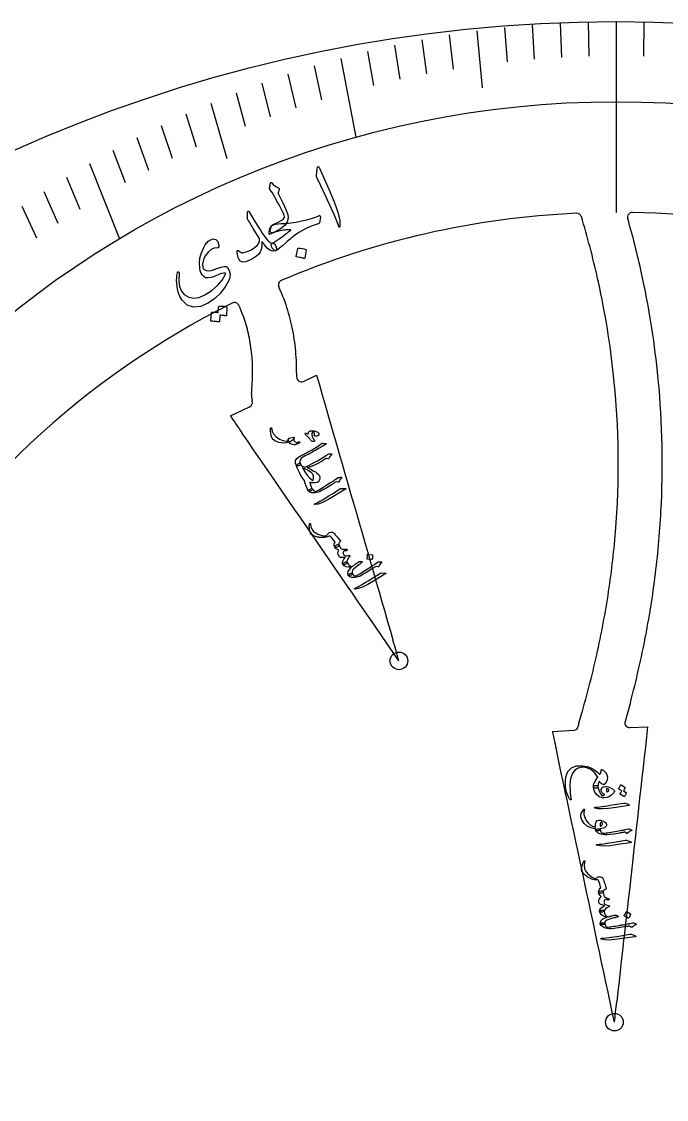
# Model space of a CAD drawing. Header units: millimetres. Extents: x -76 to 76, y -76 to 76.
# Drawn here: x -31 to 2.6, y 20.3 to 76.5 of the extents above; entities that cross this region are included whole.
import ezdxf

# ---------------------------------------------------------------- set-up
doc = ezdxf.new("R2010")
doc.units = ezdxf.units.MM
for name, color, linetype in [('CUT_INNER', 6, 'Continuous'), ('CUT_OUTER', 1, 'Continuous'), ('ENGRAVE', 7, 'Continuous'), ('ENGRAVE_FINE', 8, 'Continuous'), ('TEXT', 5, 'Continuous')]:
    doc.layers.add(name, color=color, linetype=linetype)

msp = doc.modelspace()

# ---------------------------------------------------------------- linework, layer by layer
at = {"layer": 'CUT_INNER'}
for points in [[(-1.75, 66.144), (-1.809, 66.333)], [(-19.428, 61.144), (-19.594, 61.562), (-19.601, 61.576), (-19.665, 61.712)], [(-16.649, 58.193), (-16.654, 57.978)], [(-16.298, 57.745), (-15.616, 58.068), (-15.611, 58.07), (-15.609, 58.064), (-15.462, 57.557), (-15.314, 57.043), (-15.166, 56.529), (-15.018, 56.016), (-14.722, 54.989), (-14.574, 54.475), (-14.426, 53.962), (-14.278, 53.448), (-14.13, 52.934), (-13.982, 52.421), (-13.834, 51.907), (-13.685, 51.394), (-13.537, 50.88), (-13.389, 50.366), (-13.241, 49.853), (-13.093, 49.339), (-12.945, 48.826), (-12.797, 48.312), (-12.649, 47.798), (-12.501, 47.285), (-12.353, 46.771), (-12.205, 46.258), (-12.057, 45.744), (-11.909, 45.23), (-11.761, 44.717), (-11.612, 44.203)], [(-18.965, 56.712), (-18.976, 56.752)], [(-20.105, 55.944), (-20.1, 55.947), (-19.1, 56.42)], [(-11.317, 43.177), (-11.32, 43.181), (-11.619, 43.616), (-11.922, 44.057), (-12.529, 44.937), (-12.832, 45.378), (-13.438, 46.258), (-13.741, 46.698), (-14.044, 47.139), (-14.347, 47.579), (-14.65, 48.019), (-14.953, 48.459), (-15.559, 49.34), (-15.862, 49.78), (-16.468, 50.661), (-16.772, 51.101), (-17.075, 51.541), (-17.378, 51.982), (-17.984, 52.862), (-18.287, 53.303), (-18.893, 54.183), (-19.196, 54.623), (-19.499, 55.064)], [(0.75, 41.011), (0.469, 40.018)], [(-3.317, 39.502), (-3.312, 39.502), (-2.207, 39.557)], [(0.722, 39.7), (1.643, 39.746), (1.648, 39.746), (1.648, 39.74), (1.589, 39.215), (1.529, 38.684), (1.47, 38.153), (1.41, 37.621), (1.35, 37.09), (1.29, 36.559), (1.23, 36.028), (1.171, 35.497), (1.111, 34.966), (1.051, 34.434), (0.992, 33.903), (0.932, 33.372), (0.872, 32.841), (0.693, 31.247), (0.633, 30.716), (0.573, 30.185), (0.514, 29.654), (0.454, 29.123), (0.394, 28.592), (0.334, 28.061), (0.275, 27.529), (0.215, 26.998), (0.155, 26.467), (0.095, 25.936), (0.036, 25.405)], [(-0.084, 24.344), (-0.085, 24.348), (-0.195, 24.865), (-0.307, 25.388), (-0.418, 25.911), (-0.53, 26.433), (-0.641, 26.956), (-0.753, 27.479), (-0.865, 28.002), (-0.976, 28.524), (-1.087, 29.047), (-1.199, 29.57), (-1.31, 30.093), (-1.422, 30.615), (-1.534, 31.138), (-1.645, 31.661), (-1.757, 32.184), (-1.868, 32.706), (-1.98, 33.229), (-2.091, 33.752), (-2.203, 34.275), (-2.314, 34.797), (-2.426, 35.32), (-2.537, 35.843), (-2.649, 36.366), (-2.76, 36.888), (-2.872, 37.411), (-2.983, 37.934), (-3.095, 38.457)]]:
    msp.add_lwpolyline(points, dxfattribs=at)
for centre, radius, start, end in [((-0.003, 21.873), 44.682, 92.6375, 112.9853), ((-2.048, 66.258), 0.25, 17.4866, 92.6367), ((0.849, 66.297), 0.25, 88.7695, 195.4631), ((0, 21.861), 44.694, 351.9547, 88.9051), ((-46.352, 52.931), 46.518, 12.3886, 16.5004), ((-38.981, 54.685), 41.238, 12.1678, 16.2581), ((-17.353, 62.777), 0.25, 113.0273, 205.3125), ((-44.282, 53.374), 46.697, 6.006, 12.3698), ((0, 0), 72.832, 190.89897, 59.46207), ((-20.971, 60.973), 3.793, 22.9098, 26.5804), ((-26.463, 58.587), 9.781, 16.1062, 23.2619), ((-44.301, 53.371), 44.421, 6.0294, 12.4028), ((-0.001, 21.861), 44.693, 116.585, 181.9822), ((-19.891, 61.605), 0.25, 25.3125, 116.543), ((-26.97, 58.443), 10.308, 9.2184, 16.0899), ((-26.646, 58.527), 7.678, 12.8618, 19.9265), ((-27.355, 58.368), 8.404, 6.1403, 12.8439), ((-27.92, 58.292), 11.27, 2.782, 9.2067), ((-28.53, 58.243), 9.587, 359.9274, 6.1299), ((-28.876, 58.234), 12.227, 359.8051, 2.8328), ((-30.511, 58.253), 11.567, 354.2589, 359.8889), ((-16.404, 57.971), 0.25, 178.5063, 295.3125), ((-43.739, 53.448), 43.854, 355.3326, 6.0066), ((-43.6, 53.453), 46.01, 357.4304, 5.9959), ((-17.848, 57.009), 1.157, 175.6657, 192.8515), ((-19.206, 56.646), 0.25, 295.3125, 15.3848), ((838.242, 645.832), 1041.503, 214.498297, 214.557089), ((-44.691, 53.5), 47.102, 353.2202, 357.4329), ((-45.437, 53.575), 45.557, 351.1782, 355.3467), ((-46.399, 53.707), 48.823, 349.1062, 353.2166), ((-47.522, 53.901), 47.667, 347.1271, 351.1747), ((-48.873, 54.185), 51.342, 345.1319, 349.1032), ((-1213.24, -302.512), 1250.648, 16.045947, 16.094857), ((-50.663, 54.627), 50.891, 343.2253, 347.1187), ((-1.033, 39.673), 0.943, 163.6093, 173.8458), ((0.71, 39.95), 0.25, 164.2052, 272.8125), ((1015.432, 256.012), 1041.503, 191.998297, 192.057089), ((-2.219, 39.806), 0.25, 272.8125, 352.6427), ((-1242.806, 164.925), 1250.648, 353.545947, 353.594857)]:
    msp.add_arc(centre, radius, start, end, dxfattribs=at)
at = {"layer": 'CUT_OUTER'}
msp.add_circle((0, 0), 76.5, dxfattribs=at)
at = {"layer": 'ENGRAVE'}
for points in [[(0, 76.5), (0, 66.555)], [(-14.349, 74.582), (-13.558, 70.468)], [(-27.445, 69.107), (-25.885, 65.178)]]:
    msp.add_lwpolyline(points, dxfattribs=at)
for centre, radius in [((0, 21.86), 50.463), ((-11.316, 43.176), 0.459), ((-0.084, 24.342), 0.459)]:
    msp.add_circle(centre, radius, dxfattribs=at)
at = {"layer": 'ENGRAVE_FINE'}
for points in [[(-2.912, 76.422), (-2.844, 74.633)], [(-1.457, 76.481), (-1.423, 74.691)], [(1.457, 76.481), (1.423, 74.691)], [(-7.257, 76.016), (-6.973, 73.044)], [(-5.813, 76.19), (-5.677, 74.404)], [(-4.365, 76.325), (-4.262, 74.538)], [(-10.122, 75.554), (-9.884, 73.777)], [(-8.693, 75.804), (-8.489, 74.024)], [(-12.951, 74.943), (-12.646, 73.175)], [(-11.542, 75.267), (-11.27, 73.494)], [(-15.734, 74.186), (-15.362, 72.428)], [(-17.105, 73.754), (-16.699, 72.002)], [(-18.462, 73.287), (-18.022, 71.542)], [(-19.801, 72.786), (-19.329, 71.049)], [(-21.124, 72.251), (-20.281, 69.369)], [(-22.428, 71.685), (-21.89, 69.963)], [(-23.714, 71.086), (-23.142, 69.374)], [(-24.979, 70.456), (-24.375, 68.753)], [(-26.223, 69.796), (-25.587, 68.103)], [(-28.645, 68.39), (-27.945, 66.718)], [(-29.821, 67.645), (-29.089, 65.984)], [(-30.973, 66.873), (-30.209, 65.225)]]:
    msp.add_lwpolyline(points, dxfattribs=at)
at = {"layer": 'TEXT'}
for points in [[(-15.58, 68.802), (-15.562, 68.902), (-15.535, 68.944), (-15.499, 68.928), (-15.454, 68.854), (-14.978, 67.77), (-14.69, 67.102), (-14.498, 66.557), (-14.398, 66.135), (-14.391, 65.835), (-14.399, 65.808), (-14.408, 65.792), (-14.419, 65.786), (-14.432, 65.791), (-14.444, 65.802), (-14.455, 65.818), (-14.466, 65.838), (-14.475, 65.863), (-14.54, 66.061), (-14.618, 66.268), (-14.71, 66.484), (-14.814, 66.709), (-14.841, 66.768), (-14.913, 66.927), (-15.033, 67.186), (-15.199, 67.545), (-15.579, 68.336), (-15.596, 68.379), (-15.607, 68.421), (-15.612, 68.46), (-15.611, 68.498)], [(-17.293, 66.407), (-17.353, 66.532), (-17.418, 66.663), (-17.488, 66.8), (-17.562, 66.943), (-17.641, 67.092), (-17.727, 67.248), (-17.818, 67.41), (-17.915, 67.58), (-18.043, 67.742), (-18.053, 67.765), (-18.059, 67.789), (-18.061, 67.814), (-18.059, 67.838), (-18.058, 67.851), (-18.055, 67.869), (-18.05, 67.891), (-18.044, 67.917), (-18.037, 67.948), (-18.03, 67.983), (-18.022, 68.023), (-18.014, 68.068), (-18.01, 68.083), (-18.004, 68.095), (-17.994, 68.105), (-17.982, 68.112), (-17.97, 68.114), (-17.958, 68.111), (-17.947, 68.102), (-17.935, 68.089), (-17.868, 68.013), (-17.79, 67.945), (-17.7, 67.884), (-17.598, 67.832), (-17.571, 67.816), (-17.556, 67.796), (-17.552, 67.772), (-17.559, 67.744), (-17.607, 67.576), (-17.609, 67.556), (-17.605, 67.534), (-17.598, 67.507), (-17.585, 67.476), (-17.364, 67.056), (-17.208, 66.711), (-17.117, 66.44), (-17.089, 66.244), (-17.136, 66.058), (-17.271, 65.877), (-17.494, 65.702), (-17.805, 65.53), (-17.928, 65.487), (-18.003, 65.501), (-18.03, 65.57), (-18.008, 65.697), (-18.003, 65.714), (-17.997, 65.732), (-17.992, 65.749), (-17.987, 65.765), (-17.982, 65.781), (-17.977, 65.797), (-17.972, 65.812), (-17.968, 65.828), (-17.954, 65.858), (-17.933, 65.884), (-17.906, 65.906), (-17.871, 65.924), (-17.711, 65.994), (-17.573, 66.062), (-17.456, 66.127), (-17.36, 66.19), (-17.309, 66.235), (-17.281, 66.287), (-17.276, 66.344), (-17.293, 66.407)], [(-17.915, 64.954), (-17.876, 64.952), (-17.841, 64.938), (-17.808, 64.912), (-17.779, 64.875), (-17.749, 64.826), (-17.727, 64.777), (-17.711, 64.727), (-17.702, 64.678), (-17.701, 64.632), (-17.709, 64.597), (-17.724, 64.571), (-17.748, 64.554), (-17.894, 64.537), (-18.041, 64.584), (-18.191, 64.696), (-18.341, 64.874), (-18.365, 64.906), (-18.385, 64.933), (-18.402, 64.956), (-18.416, 64.975), (-18.427, 64.99), (-18.434, 65.001), (-18.439, 65.007), (-18.441, 65.009), (-18.453, 65.019), (-18.461, 65.02), (-18.465, 65.011), (-18.465, 64.993), (-18.467, 64.792), (-18.493, 64.623), (-18.543, 64.487), (-18.616, 64.383), (-18.741, 64.273), (-18.897, 64.169), (-19.086, 64.071), (-19.307, 63.978), (-19.473, 63.957), (-19.604, 64.031), (-19.698, 64.2), (-19.757, 64.465), (-19.758, 64.5), (-19.753, 64.528), (-19.741, 64.55), (-19.724, 64.565), (-19.703, 64.573), (-19.681, 64.57), (-19.659, 64.558), (-19.637, 64.537), (-19.588, 64.49), (-19.542, 64.46), (-19.497, 64.445), (-19.453, 64.446), (-19.233, 64.508), (-19.035, 64.592), (-18.86, 64.7), (-18.708, 64.831), (-18.649, 64.905), (-18.61, 64.986), (-18.59, 65.077), (-18.59, 65.175), (-18.61, 65.214), (-18.66, 65.301), (-18.742, 65.437), (-18.856, 65.622), (-18.916, 65.721), (-18.97, 65.81), (-19.019, 65.89), (-19.061, 65.96), (-19.097, 66.021), (-19.127, 66.07), (-19.151, 66.109), (-19.169, 66.136), (-19.193, 66.18), (-19.21, 66.221), (-19.219, 66.258), (-19.22, 66.293), (-19.218, 66.337), (-19.217, 66.377), (-19.215, 66.415), (-19.213, 66.45), (-19.212, 66.482), (-19.211, 66.511), (-19.21, 66.536), (-19.211, 66.559), (-19.209, 66.577), (-19.204, 66.592), (-19.193, 66.603), (-19.179, 66.609), (-19.16, 66.61), (-19.143, 66.606), (-19.13, 66.597), (-19.119, 66.582), (-18.994, 66.368), (-18.874, 66.166), (-18.759, 65.975), (-18.648, 65.797), (-18.541, 65.631), (-18.44, 65.477), (-18.344, 65.335), (-18.253, 65.204), (-18.159, 65.086), (-18.071, 65.005), (-17.99, 64.961), (-17.915, 64.954)], [(-17.461, 65.969), (-17.336, 65.971), (-17.209, 65.978), (-17.079, 65.989), (-16.945, 66.005), (-16.809, 66.025), (-16.67, 66.049), (-16.529, 66.077), (-16.386, 66.108), (-16.111, 66.173), (-15.872, 66.24), (-15.667, 66.309), (-15.497, 66.381), (-15.478, 66.388), (-15.461, 66.388), (-15.446, 66.383), (-15.433, 66.373), (-15.422, 66.358), (-15.416, 66.342), (-15.413, 66.323), (-15.414, 66.303), (-15.465, 66.015), (-15.472, 65.991), (-15.485, 65.972), (-15.504, 65.959), (-15.529, 65.952), (-15.89, 65.83), (-16.225, 65.683), (-16.532, 65.51), (-16.812, 65.314), (-16.828, 65.302), (-16.853, 65.281), (-16.889, 65.251), (-16.936, 65.211), (-16.992, 65.162), (-17.059, 65.103), (-17.136, 65.034), (-17.223, 64.956), (-17.391, 64.806), (-17.535, 64.689), (-17.654, 64.605), (-17.748, 64.554), (-17.777, 64.553), (-17.812, 64.572), (-17.852, 64.611), (-17.899, 64.669), (-17.954, 64.772), (-17.975, 64.854), (-17.96, 64.915), (-17.91, 64.956), (-17.827, 65.001), (-17.713, 65.074), (-17.566, 65.175), (-17.388, 65.304), (-17.297, 65.37), (-17.218, 65.427), (-17.15, 65.476), (-17.093, 65.516), (-17.048, 65.549), (-17.015, 65.574), (-16.994, 65.59), (-16.984, 65.598), (-16.981, 65.602), (-16.978, 65.605), (-16.975, 65.608), (-16.973, 65.61), (-16.971, 65.612), (-16.969, 65.613), (-16.967, 65.615), (-16.965, 65.616), (-16.954, 65.628), (-16.951, 65.636), (-16.957, 65.642), (-16.971, 65.644), (-17.031, 65.648), (-17.093, 65.649), (-17.157, 65.647), (-17.223, 65.642), (-17.291, 65.633), (-17.361, 65.623), (-17.433, 65.609), (-17.508, 65.593), (-17.581, 65.576), (-17.653, 65.557), (-17.722, 65.537), (-17.791, 65.515), (-17.857, 65.492), (-17.92, 65.467), (-17.98, 65.441), (-18.038, 65.414), (-18.054, 65.409), (-18.067, 65.411), (-18.076, 65.418), (-18.082, 65.432), (-18.084, 65.459), (-18.085, 65.487), (-18.084, 65.514), (-18.081, 65.542), (-18.076, 65.57), (-18.07, 65.599), (-18.064, 65.63), (-18.056, 65.661), (-18.037, 65.723), (-18.014, 65.774), (-17.986, 65.814), (-17.953, 65.844), (-17.862, 65.896), (-17.749, 65.934), (-17.616, 65.959), (-17.461, 65.969)], [(-20.781, 64.709), (-20.945, 64.687), (-21.104, 64.611), (-21.256, 64.482), (-21.402, 64.3), (-21.48, 64.156), (-21.529, 64.006), (-21.549, 63.85), (-21.541, 63.689), (-21.533, 63.66), (-21.52, 63.632), (-21.5, 63.606), (-21.475, 63.582), (-21.36, 63.525), (-21.212, 63.514), (-21.029, 63.548), (-20.812, 63.627), (-20.598, 63.705), (-20.431, 63.738), (-20.311, 63.725), (-20.239, 63.667), (-20.158, 63.511), (-20.12, 63.355), (-20.125, 63.201), (-20.172, 63.046), (-20.375, 62.673), (-20.623, 62.346), (-20.917, 62.065), (-21.258, 61.828), (-21.669, 61.643), (-22.032, 61.604), (-22.35, 61.712), (-22.622, 61.969), (-22.724, 62.137), (-22.804, 62.336), (-22.862, 62.567), (-22.898, 62.83), (-22.902, 62.906), (-22.903, 62.981), (-22.903, 63.054), (-22.901, 63.126), (-22.896, 63.196), (-22.889, 63.265), (-22.88, 63.334), (-22.868, 63.402), (-22.859, 63.432), (-22.845, 63.45), (-22.827, 63.455), (-22.805, 63.447), (-22.787, 63.433), (-22.775, 63.415), (-22.768, 63.394), (-22.768, 63.369), (-22.787, 62.994), (-22.75, 62.686), (-22.657, 62.445), (-22.509, 62.269), (-22.273, 62.129), (-22.015, 62.08), (-21.735, 62.122), (-21.431, 62.253), (-21.073, 62.48), (-20.775, 62.734), (-20.536, 63.015), (-20.356, 63.326), (-20.348, 63.349), (-20.349, 63.367), (-20.36, 63.38), (-20.382, 63.389), (-20.453, 63.389), (-20.563, 63.363), (-20.713, 63.313), (-20.903, 63.236), (-21.1, 63.166), (-21.263, 63.137), (-21.393, 63.15), (-21.49, 63.206), (-21.566, 63.292), (-21.627, 63.391), (-21.672, 63.505), (-21.701, 63.633), (-21.721, 63.905), (-21.693, 64.178), (-21.617, 64.452), (-21.492, 64.728), (-21.456, 64.797), (-21.419, 64.859), (-21.381, 64.915), (-21.341, 64.965), (-21.302, 65.008), (-21.261, 65.046), (-21.221, 65.078), (-21.18, 65.103), (-21.004, 65.17), (-20.866, 65.148), (-20.765, 65.037), (-20.703, 64.838), (-20.699, 64.778), (-20.71, 64.737), (-20.738, 64.713), (-20.781, 64.709)], [(-16.587, 64.668), (-16.584, 64.676), (-16.578, 64.682), (-16.569, 64.687), (-16.556, 64.69), (-16.457, 64.688), (-16.361, 64.675), (-16.266, 64.653), (-16.174, 64.62), (-16.163, 64.614), (-16.157, 64.606), (-16.154, 64.597), (-16.156, 64.586), (-16.23, 64.166), (-16.234, 64.155), (-16.243, 64.15), (-16.256, 64.149), (-16.274, 64.154), (-16.29, 64.159), (-16.314, 64.165), (-16.348, 64.172), (-16.389, 64.182), (-16.441, 64.193), (-16.502, 64.206), (-16.573, 64.219), (-16.654, 64.234), (-16.665, 64.237), (-16.672, 64.242), (-16.675, 64.249), (-16.673, 64.257)], [(-20.715, 61.635), (-20.712, 61.643), (-20.707, 61.65), (-20.698, 61.656), (-20.687, 61.66), (-20.638, 61.665), (-20.591, 61.668), (-20.543, 61.669), (-20.497, 61.667), (-20.45, 61.662), (-20.403, 61.655), (-20.355, 61.646), (-20.308, 61.634), (-20.297, 61.628), (-20.289, 61.62), (-20.285, 61.61), (-20.284, 61.597), (-20.311, 61.172), (-20.314, 61.165), (-20.322, 61.161), (-20.334, 61.16), (-20.351, 61.162), (-20.364, 61.166), (-20.384, 61.169), (-20.411, 61.172), (-20.445, 61.176), (-20.486, 61.179), (-20.536, 61.184), (-20.593, 61.188), (-20.658, 61.192), (-20.677, 60.861), (-20.68, 60.849), (-20.688, 60.843), (-20.701, 60.841), (-20.719, 60.844), (-20.735, 60.846), (-20.76, 60.85), (-20.793, 60.854), (-20.835, 60.859), (-20.886, 60.864), (-20.947, 60.87), (-21.018, 60.875), (-21.098, 60.881), (-21.108, 60.884), (-21.114, 60.889), (-21.117, 60.896), (-21.116, 60.904), (-21.086, 61.319), (-21.084, 61.327), (-21.078, 61.334), (-21.07, 61.34), (-21.058, 61.345), (-21.018, 61.352), (-20.978, 61.355), (-20.939, 61.357), (-20.899, 61.356), (-20.859, 61.353), (-20.82, 61.348), (-20.781, 61.342), (-20.742, 61.333)], [(-16.785, 54.801), (-16.808, 54.757), (-16.833, 54.72), (-16.861, 54.688), (-16.89, 54.661), (-16.924, 54.639), (-16.967, 54.615), (-17.018, 54.591), (-17.078, 54.567), (-17.196, 54.535), (-17.319, 54.525), (-17.446, 54.535), (-17.578, 54.565), (-17.7, 54.61), (-17.797, 54.661), (-17.87, 54.72), (-17.92, 54.786), (-17.971, 54.906), (-18.003, 55.03), (-18.015, 55.158), (-18.008, 55.292), (-18.007, 55.301), (-18.004, 55.309), (-18.001, 55.316), (-17.996, 55.321), (-17.989, 55.324), (-17.983, 55.326), (-17.977, 55.326), (-17.971, 55.324), (-17.966, 55.319), (-17.962, 55.313), (-17.96, 55.306), (-17.959, 55.297), (-17.951, 55.253), (-17.942, 55.211), (-17.932, 55.171), (-17.921, 55.135), (-17.908, 55.1), (-17.894, 55.068), (-17.878, 55.038), (-17.861, 55.011), (-17.717, 54.846), (-17.55, 54.728), (-17.363, 54.656), (-17.154, 54.63), (-17.148, 54.631), (-17.14, 54.634), (-17.128, 54.639), (-17.114, 54.645), (-17.105, 54.654), (-17.098, 54.672), (-17.09, 54.699), (-17.084, 54.735), (-17.076, 54.754), (-17.061, 54.769), (-17.042, 54.781), (-17.018, 54.79), (-16.821, 54.839), (-16.794, 54.843), (-16.78, 54.838), (-16.777, 54.824), (-16.785, 54.801)], [(-15.891, 54.65), (-15.912, 54.678), (-15.931, 54.704), (-15.948, 54.728), (-15.965, 54.75), (-15.98, 54.77), (-15.994, 54.787), (-16.006, 54.801), (-16.018, 54.813), (-16.03, 54.825), (-16.045, 54.84), (-16.063, 54.856), (-16.083, 54.875), (-16.107, 54.896), (-16.133, 54.92), (-16.162, 54.945), (-16.195, 54.973), (-16.206, 54.985), (-16.212, 54.998), (-16.212, 55.01), (-16.206, 55.023), (-16.186, 55.038), (-16.152, 55.038), (-16.106, 55.02), (-16.047, 54.985), (-16.043, 55.035), (-16.033, 55.076), (-16.017, 55.108), (-15.994, 55.132), (-15.943, 55.158), (-15.881, 55.172), (-15.807, 55.173), (-15.722, 55.162), (-15.64, 55.139), (-15.575, 55.106), (-15.527, 55.063), (-15.497, 55.011), (-15.49, 54.976), (-15.496, 54.948), (-15.515, 54.925), (-15.547, 54.909), (-15.585, 54.897), (-15.621, 54.891), (-15.656, 54.889), (-15.69, 54.893), (-15.716, 54.9), (-15.732, 54.911), (-15.736, 54.926), (-15.729, 54.944), (-15.717, 54.967), (-15.711, 54.99), (-15.711, 55.013), (-15.718, 55.036), (-15.728, 55.059), (-15.742, 55.076), (-15.76, 55.089), (-15.781, 55.096), (-15.803, 55.099), (-15.82, 55.094), (-15.833, 55.083), (-15.841, 55.065), (-15.853, 55.006), (-15.851, 54.941), (-15.837, 54.871), (-15.81, 54.796), (-15.806, 54.79), (-15.802, 54.783), (-15.798, 54.776), (-15.792, 54.768), (-15.786, 54.76), (-15.779, 54.751), (-15.772, 54.741), (-15.764, 54.731), (-15.756, 54.719), (-15.748, 54.709), (-15.742, 54.7), (-15.736, 54.692), (-15.73, 54.685), (-15.726, 54.678), (-15.723, 54.673), (-15.72, 54.667), (-15.716, 54.657), (-15.716, 54.648), (-15.718, 54.639), (-15.723, 54.631), (-15.729, 54.625), (-15.735, 54.621), (-15.741, 54.618), (-15.748, 54.617), (-15.802, 54.619), (-15.844, 54.626), (-15.873, 54.636), (-15.891, 54.65)], [(-16.487, 54.58), (-16.483, 54.568), (-16.484, 54.556), (-16.491, 54.547), (-16.502, 54.538), (-16.582, 54.494), (-16.659, 54.463), (-16.733, 54.445), (-16.803, 54.439), (-16.868, 54.448), (-16.927, 54.472), (-16.979, 54.511), (-17.025, 54.566), (-17.051, 54.607), (-17.069, 54.649), (-17.081, 54.692), (-17.084, 54.735), (-17.08, 54.752), (-17.068, 54.767), (-17.047, 54.78), (-17.018, 54.79), (-16.821, 54.839), (-16.806, 54.843), (-16.794, 54.844), (-16.785, 54.842), (-16.78, 54.838), (-16.777, 54.832), (-16.778, 54.824), (-16.781, 54.815), (-16.787, 54.803), (-16.798, 54.776), (-16.803, 54.746), (-16.8, 54.713), (-16.79, 54.677), (-16.774, 54.642), (-16.753, 54.613), (-16.726, 54.59), (-16.694, 54.572), (-16.657, 54.561), (-16.616, 54.56), (-16.574, 54.569), (-16.529, 54.589), (-16.515, 54.594), (-16.503, 54.594), (-16.494, 54.59), (-16.487, 54.58)], [(-15.128, 54.507), (-15.119, 54.506), (-15.112, 54.504), (-15.108, 54.501), (-15.106, 54.497), (-15.107, 54.49), (-15.114, 54.481), (-15.127, 54.469), (-15.147, 54.455), (-15.315, 54.352), (-15.47, 54.258), (-15.615, 54.175), (-15.748, 54.101), (-15.862, 54.04), (-15.964, 53.985), (-16.055, 53.937), (-16.133, 53.894), (-16.2, 53.858), (-16.255, 53.828), (-16.298, 53.805), (-16.329, 53.788), (-16.416, 53.722), (-16.465, 53.642), (-16.476, 53.548), (-16.45, 53.442), (-16.444, 53.411), (-16.452, 53.386), (-16.475, 53.366), (-16.511, 53.352), (-16.573, 53.336), (-16.618, 53.329), (-16.648, 53.331), (-16.663, 53.341), (-16.709, 53.486), (-16.703, 53.613), (-16.643, 53.721), (-16.531, 53.809), (-16.472, 53.842), (-16.414, 53.875), (-16.355, 53.907), (-16.295, 53.939), (-16.235, 53.971), (-16.176, 54.002), (-16.116, 54.034), (-16.055, 54.066), (-15.94, 54.126), (-15.837, 54.182), (-15.747, 54.234), (-15.67, 54.283), (-15.596, 54.332), (-15.518, 54.385), (-15.436, 54.442), (-15.35, 54.504), (-15.334, 54.514), (-15.318, 54.521), (-15.303, 54.524), (-15.287, 54.525)], [(-16.232, 52.577), (-16.303, 52.66), (-16.373, 52.758), (-16.441, 52.872), (-16.508, 53.002), (-16.541, 53.068), (-16.569, 53.128), (-16.594, 53.18), (-16.614, 53.226), (-16.631, 53.265), (-16.645, 53.297), (-16.655, 53.323), (-16.663, 53.341), (-16.662, 53.353), (-16.655, 53.367), (-16.643, 53.383), (-16.625, 53.402), (-16.566, 53.45), (-16.517, 53.473), (-16.478, 53.47), (-16.45, 53.442), (-16.399, 53.341), (-16.198, 53.277), (-16.081, 53.332), (-15.96, 53.393), (-15.834, 53.459), (-15.704, 53.531), (-15.569, 53.608), (-15.429, 53.69), (-15.286, 53.778), (-15.137, 53.871), (-15.116, 53.884), (-15.097, 53.896), (-15.08, 53.906), (-15.066, 53.915), (-15.053, 53.923), (-15.044, 53.93), (-15.037, 53.936), (-15.032, 53.941), (-15.009, 53.952), (-14.97, 53.959), (-14.915, 53.962), (-14.844, 53.961), (-14.836, 53.96), (-14.829, 53.957), (-14.824, 53.954), (-14.821, 53.948), (-14.819, 53.942), (-14.82, 53.936), (-14.823, 53.929), (-14.828, 53.922), (-14.876, 53.869), (-14.913, 53.821), (-14.941, 53.777), (-14.959, 53.738), (-14.967, 53.721), (-14.98, 53.711), (-14.998, 53.707), (-15.02, 53.709), (-15.091, 53.725), (-15.102, 53.726), (-15.115, 53.723), (-15.13, 53.717), (-15.147, 53.707), (-15.358, 53.575), (-15.538, 53.469), (-15.687, 53.389), (-15.805, 53.335), (-15.827, 53.327), (-15.853, 53.318), (-15.884, 53.309), (-15.92, 53.298), (-15.96, 53.287), (-16.003, 53.275), (-16.051, 53.263), (-16.104, 53.249), (-15.928, 53.165), (-15.784, 53.089), (-15.671, 53.022), (-15.588, 52.962), (-15.527, 52.906), (-15.482, 52.854), (-15.452, 52.807), (-15.439, 52.764), (-15.436, 52.7), (-15.449, 52.636), (-15.478, 52.572), (-15.523, 52.506), (-15.534, 52.496), (-15.548, 52.486), (-15.567, 52.477), (-15.59, 52.469), (-15.687, 52.451), (-15.782, 52.448), (-15.873, 52.461), (-15.962, 52.49), (-15.952, 52.44), (-15.94, 52.392), (-15.926, 52.345), (-15.911, 52.3), (-15.894, 52.256), (-15.875, 52.214), (-15.854, 52.174), (-15.832, 52.135), (-15.825, 52.119), (-15.827, 52.104), (-15.836, 52.088), (-15.854, 52.072), (-15.893, 52.044), (-15.928, 52.025), (-15.959, 52.014), (-15.985, 52.013), (-16.009, 52.017), (-16.026, 52.022), (-16.038, 52.027), (-16.045, 52.034), (-16.105, 52.152), (-16.156, 52.281), (-16.198, 52.423), (-16.232, 52.577)], [(-15.762, 52.704), (-15.763, 52.803), (-15.808, 52.9), (-15.896, 52.994), (-16.029, 53.084), (-16.067, 53.106), (-16.106, 53.127), (-16.145, 53.147), (-16.186, 53.165), (-16.226, 53.183), (-16.266, 53.199), (-16.306, 53.215), (-16.346, 53.23), (-16.229, 53.034), (-16.1, 52.859), (-15.961, 52.706), (-15.81, 52.574), (-15.795, 52.598), (-15.782, 52.628), (-15.771, 52.663), (-15.762, 52.704)], [(-14.465, 52.737), (-14.419, 52.74), (-14.383, 52.742), (-14.356, 52.744), (-14.338, 52.745), (-14.327, 52.745), (-14.318, 52.743), (-14.311, 52.739), (-14.306, 52.732), (-14.303, 52.722), (-14.304, 52.713), (-14.309, 52.704), (-14.317, 52.694), (-14.359, 52.651), (-14.393, 52.606), (-14.421, 52.559), (-14.442, 52.511), (-14.449, 52.497), (-14.461, 52.488), (-14.477, 52.485), (-14.498, 52.487), (-14.596, 52.505), (-14.627, 52.486), (-14.657, 52.467), (-14.687, 52.449), (-14.717, 52.43), (-14.746, 52.412), (-14.774, 52.395), (-14.801, 52.377), (-14.828, 52.36), (-15.079, 52.202), (-15.277, 52.083), (-15.423, 52.005), (-15.518, 51.967), (-15.705, 51.933), (-15.856, 51.934), (-15.969, 51.968), (-16.046, 52.036), (-16.047, 52.039), (-16.048, 52.041), (-16.049, 52.043), (-16.05, 52.046), (-16.044, 52.066), (-16.017, 52.09), (-15.972, 52.116), (-15.906, 52.146), (-15.881, 52.155), (-15.861, 52.157), (-15.844, 52.151), (-15.833, 52.137), (-15.792, 52.083), (-15.747, 52.043), (-15.696, 52.018), (-15.641, 52.008), (-15.592, 52.033), (-15.538, 52.063), (-15.477, 52.098), (-15.41, 52.138), (-15.338, 52.183), (-15.26, 52.232), (-15.176, 52.285), (-15.086, 52.342), (-14.998, 52.398), (-14.919, 52.448), (-14.849, 52.493), (-14.788, 52.532), (-14.736, 52.566), (-14.693, 52.594), (-14.658, 52.616), (-14.633, 52.632), (-14.509, 52.72), (-14.496, 52.727), (-14.484, 52.732), (-14.474, 52.736), (-14.465, 52.737)], [(-14.164, 52.162), (-14.109, 52.16), (-14.085, 52.149), (-14.092, 52.129), (-14.129, 52.1), (-14.683, 51.771), (-15.024, 51.57), (-15.305, 51.428), (-15.526, 51.346), (-15.688, 51.322), (-15.703, 51.325), (-15.712, 51.328), (-15.716, 51.334), (-15.714, 51.341), (-15.709, 51.349), (-15.701, 51.356), (-15.691, 51.363), (-15.678, 51.37), (-15.576, 51.418), (-15.469, 51.475), (-15.359, 51.538), (-15.244, 51.61), (-15.214, 51.628), (-15.133, 51.678), (-15.001, 51.759), (-14.818, 51.872), (-14.414, 52.127), (-14.392, 52.139), (-14.37, 52.148), (-14.349, 52.154), (-14.329, 52.156)], [(-14.658, 49.103), (-14.674, 49.141), (-14.685, 49.176), (-14.691, 49.21), (-14.692, 49.241), (-14.691, 49.255), (-14.688, 49.27), (-14.684, 49.284), (-14.678, 49.298), (-14.671, 49.312), (-14.664, 49.326), (-14.656, 49.34), (-14.647, 49.355), (-14.709, 49.446), (-14.77, 49.528), (-14.831, 49.6), (-14.891, 49.662), (-14.907, 49.674), (-14.924, 49.679), (-14.943, 49.678), (-14.962, 49.672), (-15.041, 49.642), (-15.115, 49.62), (-15.185, 49.606), (-15.25, 49.6), (-15.302, 49.599), (-15.355, 49.601), (-15.408, 49.605), (-15.461, 49.611), (-15.514, 49.62), (-15.566, 49.632), (-15.618, 49.645), (-15.67, 49.662), (-15.762, 49.698), (-15.835, 49.739), (-15.889, 49.787), (-15.925, 49.839), (-15.948, 49.895), (-15.966, 49.957), (-15.978, 50.025), (-15.986, 50.097), (-15.988, 50.134), (-15.989, 50.168), (-15.989, 50.199), (-15.988, 50.227), (-15.987, 50.252), (-15.985, 50.275), (-15.983, 50.294), (-15.98, 50.312), (-15.977, 50.323), (-15.971, 50.331), (-15.963, 50.337), (-15.953, 50.339), (-15.943, 50.338), (-15.936, 50.333), (-15.932, 50.323), (-15.93, 50.309), (-15.925, 50.255), (-15.917, 50.207), (-15.907, 50.166), (-15.895, 50.132), (-15.888, 50.114), (-15.88, 50.096), (-15.87, 50.077), (-15.86, 50.057), (-15.848, 50.036), (-15.836, 50.015), (-15.822, 49.993), (-15.807, 49.97), (-15.769, 49.926), (-15.712, 49.879), (-15.637, 49.831), (-15.544, 49.782), (-15.442, 49.738), (-15.337, 49.708), (-15.231, 49.692), (-15.123, 49.688), (-15.119, 49.688), (-15.115, 49.689), (-15.112, 49.692), (-15.109, 49.695), (-15.069, 49.73), (-15.036, 49.766), (-15.008, 49.803), (-14.987, 49.84), (-14.969, 49.856), (-14.93, 49.868), (-14.871, 49.876), (-14.791, 49.88), (-14.774, 49.878), (-14.759, 49.873), (-14.745, 49.865), (-14.732, 49.853), (-14.683, 49.8), (-14.635, 49.748), (-14.589, 49.696), (-14.543, 49.644), (-14.499, 49.593), (-14.457, 49.541), (-14.416, 49.489), (-14.376, 49.437), (-14.368, 49.423), (-14.365, 49.411), (-14.368, 49.4), (-14.377, 49.39), (-14.399, 49.373), (-14.418, 49.355), (-14.434, 49.337), (-14.446, 49.316), (-14.453, 49.294), (-14.455, 49.268), (-14.453, 49.238), (-14.445, 49.204), (-14.444, 49.186), (-14.451, 49.168), (-14.464, 49.15), (-14.484, 49.133), (-14.509, 49.118), (-14.535, 49.105), (-14.562, 49.095), (-14.591, 49.089), (-14.616, 49.086), (-14.636, 49.087), (-14.65, 49.093), (-14.658, 49.103)], [(-14.447, 49.209), (-14.404, 49.129), (-14.357, 49.067), (-14.308, 49.023), (-14.255, 48.998), (-14.22, 48.992), (-14.179, 48.989), (-14.132, 48.99), (-14.077, 48.995), (-14.06, 48.996), (-14.047, 48.994), (-14.036, 48.99), (-14.028, 48.984), (-14.021, 48.975), (-14.018, 48.965), (-14.018, 48.956), (-14.022, 48.946), (-14.03, 48.936), (-14.04, 48.928), (-14.052, 48.922), (-14.067, 48.919), (-14.108, 48.914), (-14.141, 48.909), (-14.167, 48.901), (-14.185, 48.892), (-14.207, 48.872), (-14.22, 48.845), (-14.224, 48.812), (-14.218, 48.772), (-14.205, 48.731), (-14.188, 48.7), (-14.167, 48.677), (-14.143, 48.663), (-14.104, 48.655), (-14.051, 48.654), (-13.986, 48.661), (-13.909, 48.675), (-13.899, 48.676), (-13.89, 48.673), (-13.882, 48.666), (-13.875, 48.654), (-13.871, 48.641), (-13.87, 48.63), (-13.872, 48.62), (-13.878, 48.611), (-13.955, 48.522), (-14.004, 48.442), (-14.026, 48.37), (-14.021, 48.306), (-14.021, 48.291), (-14.03, 48.274), (-14.049, 48.254), (-14.078, 48.23), (-14.102, 48.215), (-14.126, 48.203), (-14.151, 48.194), (-14.177, 48.189), (-14.198, 48.188), (-14.214, 48.19), (-14.226, 48.196), (-14.234, 48.206), (-14.255, 48.289), (-14.243, 48.377), (-14.197, 48.47), (-14.118, 48.568), (-14.114, 48.572), (-14.114, 48.576), (-14.117, 48.578), (-14.124, 48.579), (-14.199, 48.569), (-14.264, 48.565), (-14.317, 48.564), (-14.36, 48.569), (-14.391, 48.579), (-14.418, 48.593), (-14.44, 48.612), (-14.458, 48.636), (-14.489, 48.716), (-14.499, 48.795), (-14.486, 48.871), (-14.451, 48.946), (-14.522, 48.979), (-14.581, 49.016), (-14.627, 49.059), (-14.661, 49.108), (-14.664, 49.123), (-14.659, 49.139), (-14.648, 49.157), (-14.63, 49.177), (-14.567, 49.227), (-14.515, 49.248), (-14.476, 49.242), (-14.447, 49.209)], [(-13.407, 48.345), (-13.396, 48.349), (-13.38, 48.352), (-13.357, 48.353), (-13.327, 48.353), (-13.299, 48.352), (-13.276, 48.351), (-13.259, 48.349), (-13.247, 48.348), (-13.234, 48.341), (-13.231, 48.331), (-13.238, 48.319), (-13.255, 48.304), (-13.267, 48.295), (-13.28, 48.284), (-13.297, 48.271), (-13.315, 48.256), (-13.335, 48.24), (-13.358, 48.223), (-13.383, 48.204), (-13.41, 48.184), (-13.52, 48.098), (-13.607, 48.026), (-13.671, 47.97), (-13.712, 47.928), (-13.742, 47.881), (-13.758, 47.832), (-13.761, 47.782), (-13.749, 47.731), (-13.745, 47.717), (-13.745, 47.702), (-13.749, 47.688), (-13.757, 47.675), (-13.769, 47.661), (-13.784, 47.651), (-13.803, 47.642), (-13.826, 47.637), (-13.881, 47.624), (-13.922, 47.619), (-13.949, 47.621), (-13.962, 47.63), (-13.986, 47.734), (-13.966, 47.839), (-13.902, 47.946), (-13.794, 48.054), (-13.791, 48.059), (-13.79, 48.062), (-13.791, 48.063), (-13.795, 48.062), (-13.948, 48.06), (-14.072, 48.084), (-14.168, 48.133), (-14.235, 48.208), (-14.239, 48.218), (-14.238, 48.229), (-14.232, 48.24), (-14.221, 48.252), (-14.204, 48.266), (-14.183, 48.283), (-14.156, 48.302), (-14.125, 48.324), (-14.092, 48.341), (-14.064, 48.344), (-14.041, 48.333), (-14.022, 48.309), (-13.967, 48.223), (-13.903, 48.16), (-13.829, 48.119), (-13.746, 48.1), (-13.738, 48.103), (-13.723, 48.112), (-13.701, 48.129), (-13.673, 48.152), (-13.655, 48.167), (-13.633, 48.184), (-13.606, 48.204), (-13.575, 48.226), (-13.539, 48.252), (-13.499, 48.28), (-13.455, 48.311), (-13.407, 48.345)], [(-12.381, 48.331), (-12.335, 48.334), (-12.299, 48.336), (-12.272, 48.338), (-12.255, 48.339), (-12.243, 48.34), (-12.234, 48.337), (-12.227, 48.333), (-12.222, 48.326), (-12.22, 48.316), (-12.22, 48.307), (-12.225, 48.298), (-12.233, 48.288), (-12.275, 48.245), (-12.309, 48.2), (-12.337, 48.153), (-12.358, 48.105), (-12.365, 48.091), (-12.377, 48.082), (-12.393, 48.079), (-12.414, 48.081), (-12.512, 48.099), (-12.543, 48.08), (-12.573, 48.061), (-12.604, 48.042), (-12.633, 48.024), (-12.662, 48.006), (-12.69, 47.989), (-12.717, 47.971), (-12.745, 47.954), (-12.995, 47.796), (-13.193, 47.677), (-13.339, 47.599), (-13.434, 47.561), (-13.621, 47.527), (-13.772, 47.528), (-13.885, 47.562), (-13.962, 47.63), (-13.963, 47.633), (-13.964, 47.635), (-13.965, 47.637), (-13.966, 47.64), (-13.96, 47.66), (-13.933, 47.684), (-13.888, 47.71), (-13.822, 47.74), (-13.797, 47.749), (-13.777, 47.751), (-13.761, 47.745), (-13.749, 47.731), (-13.708, 47.677), (-13.663, 47.637), (-13.613, 47.612), (-13.557, 47.602), (-13.508, 47.627), (-13.454, 47.657), (-13.393, 47.693), (-13.326, 47.732), (-13.254, 47.777), (-13.176, 47.826), (-13.092, 47.879), (-13.003, 47.936), (-12.915, 47.992), (-12.835, 48.042), (-12.765, 48.087), (-12.704, 48.127), (-12.652, 48.16), (-12.609, 48.188), (-12.575, 48.21), (-12.549, 48.226), (-12.425, 48.314), (-12.412, 48.321), (-12.4, 48.326), (-12.39, 48.33), (-12.381, 48.331)], [(-12.71, 48.701), (-12.705, 48.699), (-12.701, 48.696), (-12.698, 48.691), (-12.696, 48.684), (-12.693, 48.629), (-12.695, 48.575), (-12.703, 48.522), (-12.716, 48.469), (-12.719, 48.463), (-12.723, 48.459), (-12.728, 48.457), (-12.733, 48.458), (-12.966, 48.484), (-12.972, 48.486), (-12.976, 48.491), (-12.977, 48.498), (-12.975, 48.508), (-12.973, 48.517), (-12.971, 48.531), (-12.969, 48.55), (-12.965, 48.574), (-12.962, 48.603), (-12.958, 48.638), (-12.954, 48.678), (-12.949, 48.724), (-12.948, 48.73), (-12.945, 48.734), (-12.942, 48.736), (-12.937, 48.735)], [(-12.08, 47.756), (-12.025, 47.754), (-12.001, 47.743), (-12.008, 47.723), (-12.045, 47.694), (-12.599, 47.365), (-12.94, 47.164), (-13.221, 47.023), (-13.442, 46.94), (-13.604, 46.916), (-13.619, 46.919), (-13.629, 46.922), (-13.632, 46.928), (-13.63, 46.935), (-13.625, 46.943), (-13.618, 46.95), (-13.607, 46.957), (-13.594, 46.964), (-13.492, 47.012), (-13.385, 47.069), (-13.275, 47.132), (-13.16, 47.204), (-13.13, 47.222), (-13.049, 47.272), (-12.917, 47.353), (-12.734, 47.466), (-12.33, 47.721), (-12.308, 47.733), (-12.286, 47.742), (-12.265, 47.748), (-12.245, 47.75)], [(-0.511, 36.853), (-0.544, 36.8), (-0.577, 36.762), (-0.611, 36.74), (-0.645, 36.733), (-0.677, 36.736), (-0.709, 36.746), (-0.74, 36.762), (-0.769, 36.785), (-0.796, 36.812), (-0.82, 36.839), (-0.84, 36.868), (-0.856, 36.897), (-0.86, 36.904), (-0.864, 36.906), (-0.869, 36.903), (-0.874, 36.893), (-0.905, 36.828), (-0.926, 36.764), (-0.938, 36.699), (-0.941, 36.634), (-0.947, 36.592), (-0.964, 36.562), (-0.992, 36.545), (-1.031, 36.54), (-1.094, 36.547), (-1.139, 36.563), (-1.167, 36.588), (-1.177, 36.623), (-1.167, 36.723), (-1.127, 36.836), (-1.058, 36.963), (-0.959, 37.103), (-0.955, 37.111), (-0.954, 37.119), (-0.956, 37.128), (-0.96, 37.137), (-1.129, 37.352), (-1.315, 37.506), (-1.517, 37.598), (-1.736, 37.629), (-1.969, 37.591), (-2.153, 37.479), (-2.288, 37.293), (-2.373, 37.033), (-2.388, 36.943), (-2.397, 36.84), (-2.402, 36.724), (-2.402, 36.595), (-2.396, 36.454), (-2.385, 36.301), (-2.369, 36.135), (-2.347, 35.956), (-2.345, 35.944), (-2.346, 35.934), (-2.349, 35.928), (-2.356, 35.924), (-2.364, 35.924), (-2.372, 35.928), (-2.381, 35.935), (-2.391, 35.946), (-2.422, 35.993), (-2.456, 36.053), (-2.493, 36.127), (-2.533, 36.216), (-2.57, 36.304), (-2.598, 36.38), (-2.615, 36.444), (-2.624, 36.496), (-2.632, 36.585), (-2.638, 36.672), (-2.64, 36.755), (-2.64, 36.836), (-2.638, 36.913), (-2.632, 36.987), (-2.624, 37.059), (-2.612, 37.127), (-2.51, 37.41), (-2.33, 37.602), (-2.071, 37.703), (-1.734, 37.713), (-1.514, 37.675), (-1.309, 37.604), (-1.118, 37.499), (-0.942, 37.359), (-0.929, 37.346), (-0.917, 37.334), (-0.907, 37.322), (-0.898, 37.312), (-0.89, 37.304), (-0.882, 37.296), (-0.876, 37.289), (-0.87, 37.284), (-0.86, 37.273), (-0.851, 37.268), (-0.845, 37.267), (-0.84, 37.272), (-0.816, 37.308), (-0.799, 37.349), (-0.787, 37.394), (-0.783, 37.443), (-0.778, 37.475), (-0.769, 37.495), (-0.756, 37.505), (-0.738, 37.504), (-0.707, 37.491), (-0.678, 37.477), (-0.651, 37.461), (-0.626, 37.443), (-0.603, 37.424), (-0.581, 37.403), (-0.56, 37.381), (-0.541, 37.358), (-0.476, 37.235), (-0.449, 37.111), (-0.461, 36.983), (-0.511, 36.853)], [(-0.087, 36.373), (-0.089, 36.355), (-0.096, 36.334), (-0.108, 36.312), (-0.125, 36.287), (-0.229, 36.179), (-0.349, 36.101), (-0.484, 36.054), (-0.635, 36.038), (-0.714, 36.042), (-0.784, 36.055), (-0.847, 36.076), (-0.902, 36.106), (-1.016, 36.207), (-1.1, 36.327), (-1.154, 36.465), (-1.177, 36.623), (-1.174, 36.639), (-1.164, 36.653), (-1.145, 36.665), (-1.119, 36.676), (-1.105, 36.68), (-1.09, 36.683), (-1.075, 36.684), (-1.059, 36.685), (-1.044, 36.685), (-1.029, 36.684), (-1.015, 36.683), (-1.001, 36.681), (-0.977, 36.675), (-0.959, 36.666), (-0.947, 36.652), (-0.941, 36.634), (-0.912, 36.481), (-0.867, 36.349), (-0.806, 36.239), (-0.727, 36.149), (-0.69, 36.156), (-0.661, 36.162), (-0.64, 36.17), (-0.626, 36.178), (-0.614, 36.187), (-0.606, 36.196), (-0.603, 36.204), (-0.604, 36.211), (-0.606, 36.215), (-0.608, 36.219), (-0.611, 36.222), (-0.615, 36.223), (-0.668, 36.246), (-0.71, 36.275), (-0.74, 36.311), (-0.758, 36.353), (-0.774, 36.478), (-0.744, 36.566), (-0.669, 36.616), (-0.548, 36.63), (-0.478, 36.623), (-0.404, 36.605), (-0.328, 36.577), (-0.248, 36.539), (-0.179, 36.498), (-0.129, 36.457), (-0.099, 36.415), (-0.087, 36.373)], [(0.53, 36.319), (0.533, 36.316), (0.535, 36.311), (0.536, 36.306), (0.536, 36.298), (0.528, 36.272), (0.518, 36.246), (0.508, 36.221), (0.496, 36.197), (0.483, 36.174), (0.469, 36.151), (0.454, 36.128), (0.437, 36.106), (0.432, 36.102), (0.427, 36.1), (0.42, 36.1), (0.414, 36.102), (0.208, 36.219), (0.205, 36.222), (0.205, 36.227), (0.207, 36.234), (0.212, 36.243), (0.216, 36.249), (0.223, 36.258), (0.231, 36.272), (0.24, 36.289), (0.251, 36.31), (0.264, 36.335), (0.28, 36.364), (0.297, 36.397), (0.137, 36.489), (0.132, 36.494), (0.13, 36.5), (0.132, 36.507), (0.138, 36.516), (0.143, 36.524), (0.15, 36.536), (0.16, 36.552), (0.172, 36.573), (0.187, 36.599), (0.203, 36.629), (0.223, 36.665), (0.245, 36.706), (0.248, 36.71), (0.252, 36.712), (0.256, 36.712), (0.26, 36.709), (0.459, 36.59), (0.462, 36.587), (0.464, 36.582), (0.465, 36.576), (0.465, 36.569), (0.459, 36.547), (0.452, 36.525), (0.443, 36.504), (0.433, 36.483), (0.423, 36.463), (0.411, 36.444), (0.399, 36.425), (0.386, 36.407)], [(-0.375, 36.446), (-0.384, 36.472), (-0.405, 36.491), (-0.437, 36.505), (-0.481, 36.512), (-0.488, 36.511), (-0.493, 36.511), (-0.496, 36.51), (-0.497, 36.508), (-0.502, 36.482), (-0.504, 36.455), (-0.503, 36.428), (-0.5, 36.4), (-0.493, 36.376), (-0.485, 36.357), (-0.474, 36.342), (-0.462, 36.331), (-0.421, 36.363), (-0.393, 36.392), (-0.378, 36.42), (-0.375, 36.446)], [(-1.098, 34.42), (-1.318, 34.471), (-1.504, 34.566), (-1.657, 34.704), (-1.777, 34.885), (-1.79, 34.911), (-1.801, 34.936), (-1.812, 34.961), (-1.821, 34.986), (-1.828, 35.01), (-1.835, 35.034), (-1.839, 35.057), (-1.842, 35.08), (-1.837, 35.136), (-1.811, 35.213), (-1.765, 35.309), (-1.698, 35.424), (-1.689, 35.437), (-1.679, 35.444), (-1.669, 35.447), (-1.66, 35.444), (-1.652, 35.438), (-1.649, 35.43), (-1.649, 35.42), (-1.653, 35.408), (-1.685, 35.29), (-1.678, 35.16), (-1.633, 35.017), (-1.55, 34.862), (-1.455, 34.737), (-1.347, 34.635), (-1.224, 34.556), (-1.086, 34.5), (-1.082, 34.501), (-1.078, 34.502), (-1.075, 34.505), (-1.074, 34.508), (-1.073, 34.599), (-1.066, 34.677), (-1.053, 34.741), (-1.035, 34.792), (-1.004, 34.833), (-0.96, 34.859), (-0.903, 34.872), (-0.833, 34.871), (-0.824, 34.87), (-0.814, 34.868), (-0.804, 34.867), (-0.794, 34.865), (-0.784, 34.862), (-0.773, 34.86), (-0.762, 34.857), (-0.75, 34.854), (-0.674, 34.827), (-0.61, 34.792), (-0.558, 34.751), (-0.519, 34.702), (-0.496, 34.651), (-0.494, 34.603), (-0.513, 34.559), (-0.552, 34.518), (-0.608, 34.481), (-0.673, 34.452), (-0.748, 34.431), (-0.832, 34.417), (-0.832, 34.412), (-0.831, 34.407), (-0.83, 34.403), (-0.83, 34.398), (-0.829, 34.393), (-0.828, 34.388), (-0.828, 34.383), (-0.827, 34.378), (-0.83, 34.36), (-0.841, 34.346), (-0.859, 34.335), (-0.885, 34.328), (-0.914, 34.324), (-0.944, 34.323), (-0.974, 34.325), (-1.004, 34.33), (-1.031, 34.337), (-1.05, 34.346), (-1.062, 34.355), (-1.067, 34.366), (-1.069, 34.416), (-1.074, 34.416), (-1.08, 34.417), (-1.088, 34.418), (-1.098, 34.42)], [(0.634, 35.699), (0.684, 35.677), (0.702, 35.657), (0.688, 35.641), (0.643, 35.629), (0.002, 35.536), (-0.392, 35.481), (-0.708, 35.458), (-0.945, 35.466), (-1.104, 35.506), (-1.117, 35.514), (-1.125, 35.521), (-1.126, 35.528), (-1.121, 35.534), (-1.114, 35.539), (-1.104, 35.543), (-1.092, 35.545), (-1.077, 35.547), (-0.963, 35.552), (-0.843, 35.564), (-0.716, 35.58), (-0.582, 35.603), (-0.547, 35.608), (-0.452, 35.623), (-0.298, 35.648), (-0.085, 35.683), (0.388, 35.764), (0.414, 35.766), (0.437, 35.766), (0.459, 35.763), (0.478, 35.758)], [(0.671, 34.412), (0.715, 34.397), (0.749, 34.385), (0.775, 34.376), (0.792, 34.371), (0.802, 34.367), (0.81, 34.361), (0.815, 34.354), (0.817, 34.346), (0.815, 34.336), (0.811, 34.328), (0.803, 34.321), (0.792, 34.315), (0.736, 34.291), (0.687, 34.262), (0.643, 34.23), (0.605, 34.193), (0.593, 34.182), (0.579, 34.179), (0.563, 34.182), (0.545, 34.193), (0.46, 34.246), (0.424, 34.241), (0.388, 34.235), (0.353, 34.229), (0.319, 34.224), (0.285, 34.218), (0.252, 34.212), (0.22, 34.207), (0.188, 34.201), (-0.105, 34.151), (-0.335, 34.117), (-0.501, 34.101), (-0.603, 34.102), (-0.79, 34.142), (-0.93, 34.2), (-1.022, 34.276), (-1.067, 34.369), (-1.067, 34.372), (-1.067, 34.374), (-1.067, 34.377), (-1.067, 34.38), (-1.053, 34.396), (-1.02, 34.408), (-0.967, 34.415), (-0.895, 34.417), (-0.868, 34.416), (-0.849, 34.409), (-0.836, 34.398), (-0.83, 34.381), (-0.814, 34.315), (-0.787, 34.26), (-0.749, 34.218), (-0.702, 34.187), (-0.647, 34.192), (-0.585, 34.199), (-0.515, 34.208), (-0.437, 34.219), (-0.353, 34.233), (-0.261, 34.248), (-0.163, 34.265), (-0.058, 34.284), (0.045, 34.302), (0.138, 34.318), (0.22, 34.333), (0.292, 34.346), (0.353, 34.358), (0.404, 34.367), (0.445, 34.374), (0.475, 34.379), (0.624, 34.413), (0.638, 34.414), (0.651, 34.415), (0.662, 34.414), (0.671, 34.412)], [(-0.81, 34.561), (-0.763, 34.591), (-0.731, 34.623), (-0.712, 34.657), (-0.708, 34.692), (-0.715, 34.713), (-0.725, 34.732), (-0.738, 34.748), (-0.754, 34.761), (-0.762, 34.766), (-0.771, 34.766), (-0.781, 34.762), (-0.79, 34.754), (-0.813, 34.726), (-0.827, 34.686), (-0.833, 34.634), (-0.832, 34.57), (-0.83, 34.564), (-0.826, 34.56), (-0.819, 34.559), (-0.81, 34.561)], [(0.729, 33.761), (0.779, 33.739), (0.797, 33.719), (0.783, 33.703), (0.738, 33.691), (0.097, 33.599), (-0.297, 33.543), (-0.612, 33.52), (-0.85, 33.528), (-1.009, 33.568), (-1.022, 33.576), (-1.029, 33.583), (-1.031, 33.59), (-1.026, 33.596), (-1.019, 33.601), (-1.009, 33.605), (-0.997, 33.607), (-0.982, 33.609), (-0.868, 33.614), (-0.748, 33.626), (-0.62, 33.642), (-0.486, 33.665), (-0.452, 33.67), (-0.357, 33.685), (-0.203, 33.71), (0.011, 33.745), (0.484, 33.826), (0.509, 33.828), (0.532, 33.828), (0.554, 33.825), (0.574, 33.82)], [(-0.907, 31.111), (-0.907, 31.152), (-0.903, 31.189), (-0.896, 31.223), (-0.885, 31.252), (-0.878, 31.265), (-0.87, 31.277), (-0.861, 31.289), (-0.85, 31.299), (-0.838, 31.31), (-0.826, 31.32), (-0.813, 31.33), (-0.799, 31.34), (-0.821, 31.449), (-0.846, 31.549), (-0.875, 31.639), (-0.908, 31.72), (-0.918, 31.737), (-0.932, 31.748), (-0.949, 31.755), (-0.97, 31.756), (-1.055, 31.759), (-1.132, 31.767), (-1.202, 31.78), (-1.265, 31.8), (-1.314, 31.82), (-1.362, 31.841), (-1.41, 31.866), (-1.456, 31.892), (-1.502, 31.92), (-1.546, 31.951), (-1.589, 31.984), (-1.631, 32.019), (-1.703, 32.088), (-1.755, 32.155), (-1.787, 32.219), (-1.8, 32.282), (-1.799, 32.343), (-1.792, 32.407), (-1.778, 32.475), (-1.757, 32.545), (-1.745, 32.58), (-1.733, 32.612), (-1.721, 32.641), (-1.709, 32.666), (-1.698, 32.689), (-1.688, 32.709), (-1.678, 32.727), (-1.669, 32.742), (-1.662, 32.751), (-1.653, 32.757), (-1.644, 32.759), (-1.633, 32.757), (-1.625, 32.752), (-1.62, 32.745), (-1.62, 32.734), (-1.624, 32.721), (-1.64, 32.668), (-1.651, 32.621), (-1.658, 32.579), (-1.66, 32.542), (-1.66, 32.523), (-1.659, 32.503), (-1.658, 32.482), (-1.656, 32.459), (-1.653, 32.436), (-1.649, 32.411), (-1.645, 32.386), (-1.64, 32.359), (-1.621, 32.302), (-1.587, 32.237), (-1.536, 32.164), (-1.468, 32.082), (-1.39, 32.002), (-1.304, 31.934), (-1.212, 31.878), (-1.113, 31.834), (-1.109, 31.832), (-1.105, 31.831), (-1.102, 31.832), (-1.098, 31.834), (-1.047, 31.852), (-1.002, 31.872), (-0.962, 31.895), (-0.928, 31.922), (-0.905, 31.93), (-0.865, 31.926), (-0.807, 31.911), (-0.731, 31.884), (-0.716, 31.876), (-0.704, 31.865), (-0.694, 31.852), (-0.687, 31.836), (-0.661, 31.768), (-0.637, 31.701), (-0.614, 31.635), (-0.592, 31.569), (-0.571, 31.505), (-0.551, 31.44), (-0.533, 31.376), (-0.516, 31.312), (-0.513, 31.297), (-0.516, 31.284), (-0.523, 31.275), (-0.535, 31.269), (-0.562, 31.262), (-0.587, 31.253), (-0.609, 31.242), (-0.628, 31.227), (-0.643, 31.209), (-0.655, 31.186), (-0.664, 31.157), (-0.67, 31.123), (-0.676, 31.105), (-0.689, 31.091), (-0.708, 31.08), (-0.733, 31.072), (-0.762, 31.067), (-0.791, 31.065), (-0.82, 31.067), (-0.849, 31.072), (-0.874, 31.079), (-0.892, 31.088), (-0.903, 31.099), (-0.907, 31.111)], [(-0.67, 31.128), (-0.66, 31.037), (-0.641, 30.962), (-0.612, 30.902), (-0.573, 30.858), (-0.543, 30.839), (-0.506, 30.821), (-0.461, 30.804), (-0.408, 30.788), (-0.393, 30.781), (-0.381, 30.774), (-0.372, 30.767), (-0.367, 30.758), (-0.364, 30.747), (-0.365, 30.737), (-0.369, 30.728), (-0.376, 30.721), (-0.387, 30.714), (-0.399, 30.71), (-0.413, 30.71), (-0.428, 30.713), (-0.468, 30.724), (-0.501, 30.732), (-0.528, 30.735), (-0.548, 30.733), (-0.576, 30.723), (-0.599, 30.703), (-0.615, 30.674), (-0.625, 30.634), (-0.628, 30.591), (-0.625, 30.555), (-0.615, 30.526), (-0.597, 30.504), (-0.564, 30.481), (-0.515, 30.461), (-0.453, 30.442), (-0.375, 30.425), (-0.365, 30.423), (-0.358, 30.416), (-0.354, 30.406), (-0.352, 30.392), (-0.353, 30.379), (-0.356, 30.368), (-0.362, 30.36), (-0.371, 30.354), (-0.477, 30.301), (-0.554, 30.245), (-0.602, 30.187), (-0.621, 30.126), (-0.627, 30.112), (-0.642, 30.099), (-0.668, 30.088), (-0.703, 30.077), (-0.731, 30.072), (-0.759, 30.07), (-0.785, 30.072), (-0.811, 30.077), (-0.831, 30.084), (-0.845, 30.092), (-0.854, 30.102), (-0.858, 30.114), (-0.846, 30.2), (-0.8, 30.277), (-0.722, 30.345), (-0.611, 30.406), (-0.605, 30.409), (-0.603, 30.412), (-0.606, 30.416), (-0.612, 30.419), (-0.686, 30.439), (-0.747, 30.459), (-0.797, 30.48), (-0.835, 30.5), (-0.86, 30.521), (-0.879, 30.545), (-0.893, 30.571), (-0.9, 30.6), (-0.898, 30.687), (-0.877, 30.763), (-0.836, 30.829), (-0.774, 30.886), (-0.828, 30.943), (-0.868, 31.001), (-0.894, 31.058), (-0.907, 31.116), (-0.904, 31.131), (-0.894, 31.145), (-0.876, 31.158), (-0.852, 31.169), (-0.774, 31.19), (-0.718, 31.191), (-0.683, 31.17), (-0.67, 31.128)], [(-0.036, 29.925), (-0.025, 29.925), (-0.008, 29.921), (0.014, 29.914), (0.041, 29.903), (0.067, 29.891), (0.088, 29.881), (0.103, 29.873), (0.114, 29.867), (0.123, 29.855), (0.122, 29.845), (0.111, 29.836), (0.089, 29.829), (0.075, 29.825), (0.058, 29.82), (0.038, 29.815), (0.015, 29.808), (-0.01, 29.801), (-0.038, 29.793), (-0.068, 29.785), (-0.1, 29.777), (-0.236, 29.739), (-0.345, 29.706), (-0.426, 29.679), (-0.479, 29.656), (-0.526, 29.623), (-0.559, 29.585), (-0.581, 29.539), (-0.59, 29.487), (-0.592, 29.472), (-0.598, 29.459), (-0.607, 29.448), (-0.619, 29.438), (-0.635, 29.43), (-0.654, 29.426), (-0.675, 29.425), (-0.698, 29.429), (-0.753, 29.438), (-0.793, 29.449), (-0.818, 29.462), (-0.826, 29.475), (-0.809, 29.581), (-0.75, 29.671), (-0.649, 29.745), (-0.508, 29.805), (-0.503, 29.807), (-0.501, 29.81), (-0.502, 29.811), (-0.505, 29.813), (-0.648, 29.869), (-0.754, 29.939), (-0.824, 30.021), (-0.858, 30.117), (-0.857, 30.128), (-0.852, 30.138), (-0.842, 30.146), (-0.828, 30.153), (-0.807, 30.159), (-0.78, 30.166), (-0.748, 30.174), (-0.711, 30.182), (-0.674, 30.185), (-0.647, 30.177), (-0.629, 30.159), (-0.621, 30.129), (-0.603, 30.028), (-0.568, 29.945), (-0.515, 29.878), (-0.446, 29.829), (-0.437, 29.828), (-0.419, 29.831), (-0.393, 29.838), (-0.357, 29.849), (-0.335, 29.855), (-0.308, 29.863), (-0.275, 29.871), (-0.237, 29.88), (-0.194, 29.89), (-0.147, 29.901), (-0.094, 29.912), (-0.036, 29.925)], [(0.749, 29.988), (0.752, 29.985), (0.754, 29.98), (0.755, 29.974), (0.755, 29.967), (0.737, 29.915), (0.714, 29.865), (0.686, 29.819), (0.654, 29.775), (0.648, 29.77), (0.643, 29.768), (0.638, 29.768), (0.633, 29.771), (0.427, 29.885), (0.422, 29.889), (0.42, 29.895), (0.422, 29.902), (0.428, 29.911), (0.433, 29.919), (0.44, 29.931), (0.45, 29.947), (0.462, 29.968), (0.477, 29.994), (0.494, 30.024), (0.513, 30.06), (0.535, 30.101), (0.538, 30.106), (0.542, 30.109), (0.546, 30.11), (0.55, 30.107)], [(0.911, 29.518), (0.955, 29.503), (0.99, 29.491), (1.015, 29.482), (1.032, 29.477), (1.043, 29.473), (1.05, 29.467), (1.055, 29.46), (1.057, 29.452), (1.056, 29.442), (1.051, 29.434), (1.043, 29.427), (1.032, 29.422), (0.977, 29.397), (0.927, 29.368), (0.884, 29.336), (0.846, 29.299), (0.834, 29.289), (0.819, 29.285), (0.803, 29.289), (0.785, 29.299), (0.701, 29.353), (0.664, 29.347), (0.629, 29.341), (0.594, 29.335), (0.559, 29.33), (0.526, 29.324), (0.493, 29.319), (0.461, 29.313), (0.429, 29.308), (0.135, 29.257), (-0.094, 29.223), (-0.26, 29.207), (-0.362, 29.208), (-0.55, 29.249), (-0.69, 29.307), (-0.782, 29.382), (-0.826, 29.475), (-0.826, 29.478), (-0.827, 29.481), (-0.827, 29.483), (-0.827, 29.486), (-0.813, 29.502), (-0.779, 29.514), (-0.727, 29.521), (-0.655, 29.523), (-0.628, 29.522), (-0.608, 29.516), (-0.595, 29.504), (-0.59, 29.487), (-0.573, 29.421), (-0.546, 29.366), (-0.509, 29.324), (-0.462, 29.293), (-0.406, 29.298), (-0.344, 29.305), (-0.274, 29.314), (-0.197, 29.326), (-0.112, 29.339), (-0.021, 29.354), (0.077, 29.372), (0.182, 29.39), (0.285, 29.408), (0.378, 29.424), (0.461, 29.439), (0.532, 29.452), (0.594, 29.464), (0.645, 29.473), (0.685, 29.48), (0.715, 29.485), (0.864, 29.519), (0.879, 29.52), (0.891, 29.521), (0.902, 29.52), (0.911, 29.518)], [(0.97, 28.868), (1.02, 28.845), (1.038, 28.826), (1.024, 28.809), (0.978, 28.797), (0.337, 28.705), (-0.057, 28.649), (-0.372, 28.626), (-0.609, 28.634), (-0.768, 28.674), (-0.782, 28.682), (-0.789, 28.69), (-0.79, 28.696), (-0.786, 28.702), (-0.778, 28.707), (-0.768, 28.711), (-0.756, 28.714), (-0.742, 28.715), (-0.628, 28.721), (-0.507, 28.732), (-0.38, 28.749), (-0.246, 28.771), (-0.211, 28.776), (-0.117, 28.791), (0.037, 28.816), (0.251, 28.851), (0.724, 28.932), (0.749, 28.935), (0.773, 28.934), (0.794, 28.931), (0.814, 28.926)]]:
    msp.add_lwpolyline(points, close=True, dxfattribs=at)

doc.saveas('drawing.dxf')
